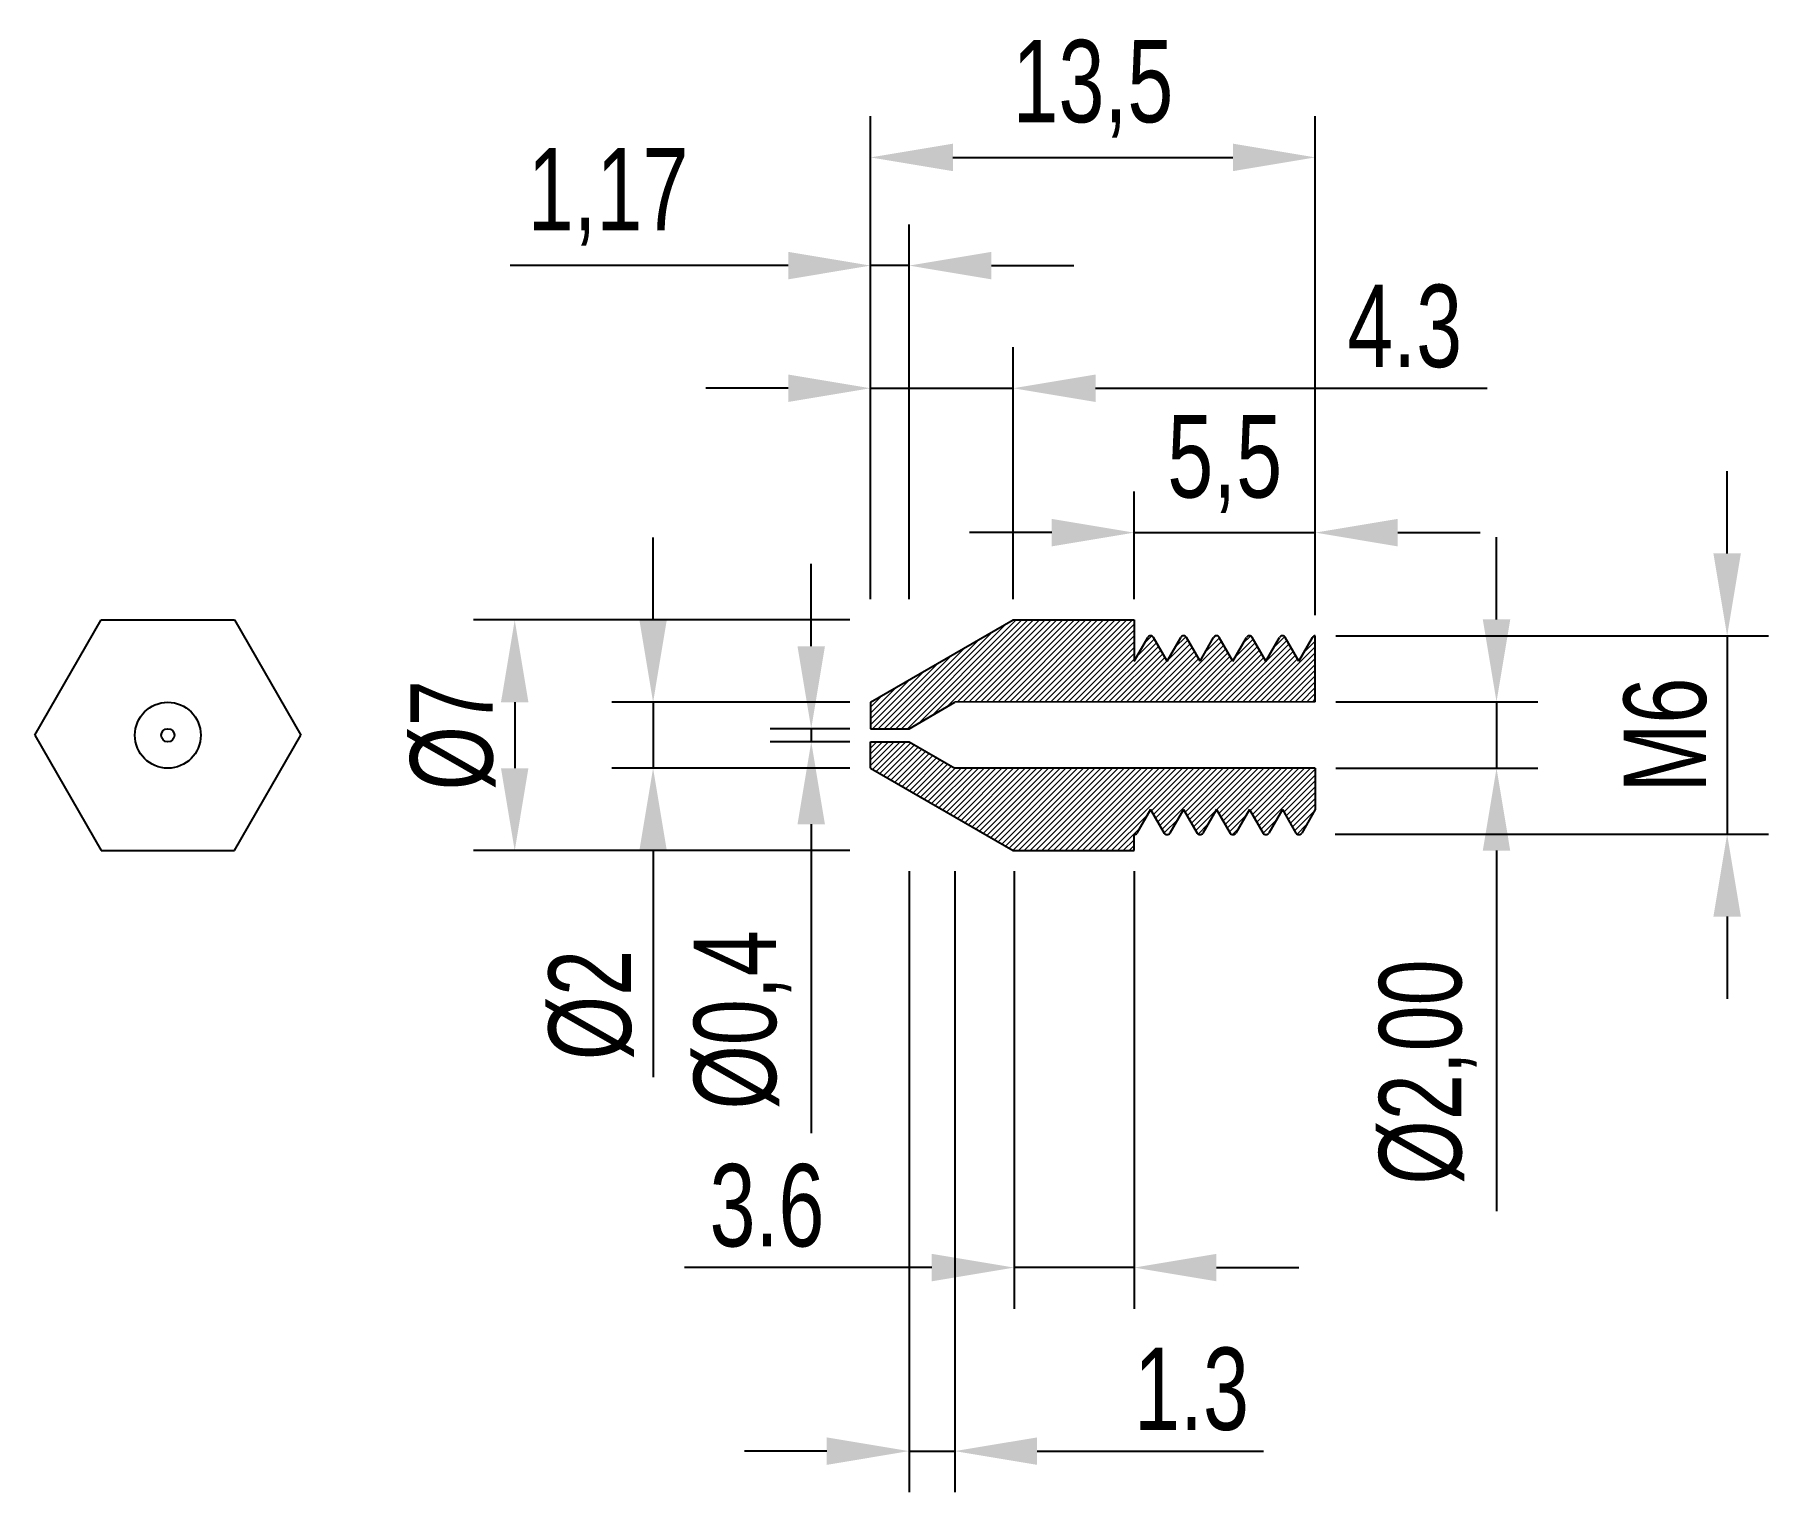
# Model space of a CAD drawing. Header units: millimetres. Extents: x 151.1 to 203.7, y 97.5 to 141.7.
import ezdxf

# ---------------------------------------------------------------- set-up
doc = ezdxf.new("R2010")
doc.units = ezdxf.units.MM
doc.header["$MEASUREMENT"] = 0
doc.layers.get('0').update_dxf_attribs({"linetype": 'CONTINUOUS', "lineweight": 25})
doc.layers.get('Defpoints').update_dxf_attribs({"linetype": 'CONTINUOUS'})
doc.layers.add('Dimensions', color=1, linetype='CONTINUOUS', lineweight=9)
doc.layers.add('Hatch', color=7, linetype='CONTINUOUS', lineweight=5)
doc.styles.get("Standard").update_dxf_attribs({"font": 'txt', "width": 0.75})
doc.dimstyles.get("Standard").update_dxf_attribs({"dimtxt": 2.5, "dimasz": 2.5, "dimexe": 1.25, "dimexo": 0.625, "dimtad": 1, "dimtxsty": 'Standard', "dimcen": 2.5, "dimadec": 0, "dimazin": 0, "dimtfac": 1, "dimtmove": 0, "dimatfit": 3, "dimfxl": 1, "dimarcsym": 0})

# ---------------------------------------------------------------- blocks, each defined once
blk = doc.blocks.new('*D27')
at = {"layer": 'Defpoints', "color": 0, "transparency": 16777216}
for p in [(176.465, 123.961), (165.665, 116.961), (176.465, 116.961)]:
    blk.add_point(p, dxfattribs=at)
at = {"layer": 'Dimensions', "color": 0, "lineweight": -2, "transparency": 16777216}
for p, q in [((175.84, 123.961), (164.415, 123.961)), ((165.665, 121.461), (165.665, 119.461)), ((175.84, 116.961), (164.415, 116.961))]:
    blk.add_line(p, q, dxfattribs=at)
at = {"layer": 'Dimensions', "color": 0, "transparency": 16777216}
for points in [[(165.248, 121.461), (166.081, 121.461), (165.665, 123.961)], [(165.248, 119.461), (166.081, 119.461), (165.665, 116.961)]]:
    blk.add_solid(points, dxfattribs=at)
at = {"layer": 'Dimensions', "color": 0, "transparency": 16777216, "insert": (163.79, 120.461), "char_height": 2.5, "attachment_point": 5, "rotation": 90}
blk.add_mtext('%%C7', dxfattribs=at)
blk = doc.blocks.new('*D28')
at = {"layer": 'Defpoints', "color": 0, "transparency": 16777216}
for p in [(177.635, 134.713), (176.465, 123.961), (177.635, 123.961)]:
    blk.add_point(p, dxfattribs=at)
at = {"layer": 'Dimensions', "color": 0, "lineweight": -2, "transparency": 16777216}
for p, q in [((176.465, 124.586), (176.465, 135.963)), ((177.635, 124.586), (177.635, 135.963)), ((173.965, 134.713), (165.527, 134.713)), ((177.635, 134.713), (176.465, 134.713)), ((180.135, 134.713), (182.635, 134.713))]:
    blk.add_line(p, q, dxfattribs=at)
at = {"layer": 'Dimensions', "color": 0, "transparency": 16777216}
for points in [[(173.965, 135.129), (173.965, 134.296), (176.465, 134.713)], [(180.135, 135.129), (180.135, 134.296), (177.635, 134.713)]]:
    blk.add_solid(points, dxfattribs=at)
at = {"layer": 'Dimensions', "color": 0, "transparency": 16777216, "insert": (168.496, 136.796), "char_height": 2.5, "attachment_point": 5}
blk.add_mtext('1,17', dxfattribs=at)
blk = doc.blocks.new('*D29')
at = {"layer": 'Defpoints', "color": 0, "transparency": 16777216}
for p in [(180.822, 116.961), (184.465, 116.961), (180.822, 104.308)]:
    blk.add_point(p, dxfattribs=at)
at = {"layer": 'Dimensions', "color": 0, "lineweight": -2, "transparency": 16777216}
for p, q in [((180.822, 116.336), (180.822, 103.058)), ((184.465, 116.336), (184.465, 103.058)), ((178.322, 104.308), (170.822, 104.308)), ((184.465, 104.308), (180.822, 104.308)), ((186.965, 104.308), (189.465, 104.308))]:
    blk.add_line(p, q, dxfattribs=at)
at = {"layer": 'Dimensions', "color": 0, "transparency": 16777216}
for points in [[(178.322, 104.725), (178.322, 103.892), (180.822, 104.308)], [(186.965, 104.725), (186.965, 103.892), (184.465, 104.308)]]:
    blk.add_solid(points, dxfattribs=at)
at = {"layer": 'Dimensions', "color": 0, "transparency": 16777216, "insert": (173.322, 106.183), "char_height": 2.5, "attachment_point": 5}
blk.add_mtext('3.6', dxfattribs=at)
blk = doc.blocks.new('*D30')
at = {"layer": 'Defpoints', "color": 0, "transparency": 16777216}
for p in [(177.635, 116.961), (179.02, 116.961), (179.02, 98.739)]:
    blk.add_point(p, dxfattribs=at)
at = {"layer": 'Dimensions', "color": 0, "lineweight": -2, "transparency": 16777216}
for p, q in [((177.635, 116.336), (177.635, 97.489)), ((179.02, 116.336), (179.02, 97.489)), ((175.135, 98.739), (172.635, 98.739)), ((177.635, 98.739), (179.02, 98.739)), ((181.52, 98.739), (188.395, 98.739))]:
    blk.add_line(p, q, dxfattribs=at)
at = {"layer": 'Dimensions', "color": 0, "transparency": 16777216}
for points in [[(175.135, 99.155), (175.135, 98.322), (177.635, 98.739)], [(181.52, 99.155), (181.52, 98.322), (179.02, 98.739)]]:
    blk.add_solid(points, dxfattribs=at)
at = {"layer": 'Dimensions', "color": 0, "transparency": 16777216, "insert": (186.208, 100.614), "char_height": 2.5, "attachment_point": 5}
blk.add_mtext('1.3', dxfattribs=at)
blk = doc.blocks.new('*D31')
at = {"layer": 'Defpoints', "color": 0, "transparency": 16777216}
for p in [(180.795, 130.991), (176.465, 123.961), (180.795, 123.961)]:
    blk.add_point(p, dxfattribs=at)
at = {"layer": 'Dimensions', "color": 0, "lineweight": -2, "transparency": 16777216}
for p, q in [((176.465, 124.586), (176.465, 132.241)), ((180.795, 124.586), (180.795, 132.241)), ((173.965, 130.991), (171.465, 130.991)), ((176.465, 130.991), (180.795, 130.991)), ((183.295, 130.991), (195.178, 130.991))]:
    blk.add_line(p, q, dxfattribs=at)
at = {"layer": 'Dimensions', "color": 0, "transparency": 16777216}
for points in [[(173.965, 131.408), (173.965, 130.574), (176.465, 130.991)], [(183.295, 131.408), (183.295, 130.574), (180.795, 130.991)]]:
    blk.add_solid(points, dxfattribs=at)
at = {"layer": 'Dimensions', "color": 0, "transparency": 16777216, "insert": (192.678, 132.866), "char_height": 2.5, "attachment_point": 5}
blk.add_mtext('4.3', dxfattribs=at)
blk = doc.blocks.new('*D32')
at = {"layer": 'Defpoints', "color": 0, "transparency": 16777216}
for p in [(176.465, 121.461), (169.865, 119.461), (176.465, 119.461)]:
    blk.add_point(p, dxfattribs=at)
at = {"layer": 'Dimensions', "color": 0, "lineweight": -2, "transparency": 16777216}
for p, q in [((169.865, 123.961), (169.865, 126.461)), ((175.84, 121.461), (168.615, 121.461)), ((169.865, 121.461), (169.865, 119.461)), ((175.84, 119.461), (168.615, 119.461)), ((169.865, 116.961), (169.865, 110.086))]:
    blk.add_line(p, q, dxfattribs=at)
at = {"layer": 'Dimensions', "color": 0, "transparency": 16777216}
for points in [[(169.448, 123.961), (170.281, 123.961), (169.865, 121.461)], [(169.448, 116.961), (170.281, 116.961), (169.865, 119.461)]]:
    blk.add_solid(points, dxfattribs=at)
at = {"layer": 'Dimensions', "color": 0, "transparency": 16777216, "insert": (167.99, 112.274), "char_height": 2.5, "attachment_point": 5, "rotation": 90}
blk.add_mtext('%%C2', dxfattribs=at)
blk = doc.blocks.new('*D33')
at = {"layer": 'Defpoints', "color": 0, "transparency": 16777216}
for p in [(176.465, 120.661), (174.665, 120.261), (176.465, 120.261)]:
    blk.add_point(p, dxfattribs=at)
at = {"layer": 'Dimensions', "color": 0, "lineweight": -2, "transparency": 16777216}
for p, q in [((174.665, 123.161), (174.665, 125.661)), ((175.84, 120.661), (173.415, 120.661)), ((174.665, 120.661), (174.665, 120.261)), ((175.84, 120.261), (173.415, 120.261)), ((174.665, 117.761), (174.665, 108.386))]:
    blk.add_line(p, q, dxfattribs=at)
at = {"layer": 'Dimensions', "color": 0, "transparency": 16777216}
for points in [[(174.248, 123.161), (175.081, 123.161), (174.665, 120.661)], [(174.248, 117.761), (175.081, 117.761), (174.665, 120.261)]]:
    blk.add_solid(points, dxfattribs=at)
at = {"layer": 'Dimensions', "color": 0, "transparency": 16777216, "insert": (172.581, 111.824), "char_height": 2.5, "attachment_point": 5, "rotation": 90}
blk.add_mtext('%%c0,4', dxfattribs=at)
blk = doc.blocks.new('*D35')
at = {"layer": 'Defpoints', "color": 0, "transparency": 16777216}
for p in [(189.965, 123.477), (189.94, 117.461), (202.465, 117.461)]:
    blk.add_point(p, dxfattribs=at)
at = {"layer": 'Dimensions', "color": 0, "lineweight": -2, "transparency": 16777216}
for p, q in [((202.465, 125.977), (202.465, 128.477)), ((190.59, 123.477), (203.715, 123.477)), ((202.465, 123.477), (202.465, 117.461)), ((190.565, 117.461), (203.715, 117.461)), ((202.465, 114.961), (202.465, 112.461))]:
    blk.add_line(p, q, dxfattribs=at)
at = {"layer": 'Dimensions', "color": 0, "transparency": 16777216}
for points in [[(202.048, 125.977), (202.881, 125.977), (202.465, 123.477)], [(202.048, 114.961), (202.881, 114.961), (202.465, 117.461)]]:
    blk.add_solid(points, dxfattribs=at)
at = {"layer": 'Dimensions', "color": 0, "transparency": 16777216, "insert": (200.59, 120.469), "char_height": 2.5, "attachment_point": 5, "rotation": 90}
blk.add_mtext('M6', dxfattribs=at)
blk = doc.blocks.new('*D36')
at = {"layer": 'Defpoints', "color": 0, "transparency": 16777216}
for p in [(189.965, 121.475), (189.965, 119.461), (195.465, 119.461)]:
    blk.add_point(p, dxfattribs=at)
at = {"layer": 'Dimensions', "color": 0, "lineweight": -2, "transparency": 16777216}
for p, q in [((195.465, 123.975), (195.465, 126.475)), ((190.59, 121.475), (196.715, 121.475)), ((195.465, 121.475), (195.465, 119.461)), ((190.59, 119.461), (196.715, 119.461)), ((195.465, 116.961), (195.465, 106.024))]:
    blk.add_line(p, q, dxfattribs=at)
at = {"layer": 'Dimensions', "color": 0, "transparency": 16777216}
for points in [[(195.048, 123.975), (195.881, 123.975), (195.465, 121.475)], [(195.048, 116.961), (195.881, 116.961), (195.465, 119.461)]]:
    blk.add_solid(points, dxfattribs=at)
at = {"layer": 'Dimensions', "color": 0, "transparency": 16777216, "insert": (193.381, 110.243), "char_height": 2.5, "attachment_point": 5, "rotation": 90}
blk.add_mtext('%%C2,00', dxfattribs=at)
blk = doc.blocks.new('*D38')
at = {"layer": 'Defpoints', "color": 0, "transparency": 16777216}
for p in [(189.965, 126.61), (184.465, 123.961), (189.965, 123.477)]:
    blk.add_point(p, dxfattribs=at)
at = {"layer": 'Dimensions', "color": 0, "lineweight": -2, "transparency": 16777216}
for p, q in [((184.465, 124.586), (184.465, 127.86)), ((189.965, 124.102), (189.965, 127.86)), ((181.965, 126.61), (179.465, 126.61)), ((184.465, 126.61), (189.965, 126.61)), ((192.465, 126.61), (194.965, 126.61))]:
    blk.add_line(p, q, dxfattribs=at)
at = {"layer": 'Dimensions', "color": 0, "transparency": 16777216}
for points in [[(181.965, 127.027), (181.965, 126.193), (184.465, 126.61)], [(192.465, 127.027), (192.465, 126.193), (189.965, 126.61)]]:
    blk.add_solid(points, dxfattribs=at)
at = {"layer": 'Dimensions', "color": 0, "transparency": 16777216, "insert": (187.215, 128.693), "char_height": 2.5, "attachment_point": 5}
blk.add_mtext('5,5', dxfattribs=at)
blk = doc.blocks.new('*D39')
at = {"layer": 'Defpoints', "color": 0, "transparency": 16777216}
for p in [(189.965, 137.996), (176.465, 123.961), (189.965, 123.477)]:
    blk.add_point(p, dxfattribs=at)
at = {"layer": 'Dimensions', "color": 0, "lineweight": -2, "transparency": 16777216}
for p, q in [((176.465, 124.586), (176.465, 139.246)), ((189.965, 124.102), (189.965, 139.246)), ((178.965, 137.996), (187.465, 137.996))]:
    blk.add_line(p, q, dxfattribs=at)
at = {"layer": 'Dimensions', "color": 0, "transparency": 16777216}
for points in [[(178.965, 138.413), (178.965, 137.579), (176.465, 137.996)], [(187.465, 138.413), (187.465, 137.579), (189.965, 137.996)]]:
    blk.add_solid(points, dxfattribs=at)
at = {"layer": 'Dimensions', "color": 0, "transparency": 16777216, "insert": (183.215, 140.079), "char_height": 2.5, "attachment_point": 5}
blk.add_mtext('13,5', dxfattribs=at)

msp = doc.modelspace()

# ---------------------------------------------------------------- hatches: boundary and pattern name
at = {"layer": 'Hatch', "linetype": 'Continuous'}
h = msp.add_hatch(dxfattribs=at)
h.set_pattern_fill('ANSI31', color=256)
h.paths.add_polyline_path([(189.965, 121.475), (189.965, 123.477, 0.267949), (189.878, 123.427), (189.465, 122.711), (189.051, 123.427, 0.57735), (188.878, 123.427), (188.465, 122.711), (188.051, 123.427, 0.57735), (187.878, 123.427), (187.465, 122.711), (187.051, 123.427, 0.57735), (186.878, 123.427), (186.465, 122.711), (186.051, 123.427, 0.57735), (185.878, 123.427), (185.465, 122.711), (185.051, 123.427, 0.57735), (184.878, 123.427), (184.465, 122.711), (184.465, 123.961), (180.795, 123.961), (176.465, 121.461), (176.465, 120.661), (177.635, 120.661), (179.02, 121.461)])
h.paths.add_polyline_path([(179.02, 119.461), (177.635, 120.261), (176.465, 120.261), (176.465, 119.461), (180.795, 116.961), (184.465, 116.961), (184.465, 117.445, 0.267949), (184.551, 117.495), (184.965, 118.211), (185.378, 117.495, 0.57735), (185.551, 117.495), (185.965, 118.211), (186.378, 117.495, 0.57735), (186.551, 117.495), (186.965, 118.211), (187.378, 117.495, 0.57735), (187.551, 117.495), (187.965, 118.211), (188.378, 117.495, 0.57735), (188.551, 117.495), (188.965, 118.211), (189.378, 117.495, 0.57735), (189.551, 117.495), (189.965, 118.211), (189.965, 119.461)])
h = msp.add_hatch(dxfattribs=at)
h.set_pattern_fill('ANSI31', color=256)
h.paths.add_polyline_path([(184.465, 117.445, 0.267949), (184.551, 117.495), (184.965, 118.211), (185.378, 117.495, 0.57735), (185.551, 117.495), (185.965, 118.211), (186.378, 117.495, 0.57735), (186.551, 117.495), (186.965, 118.211), (187.378, 117.495, 0.57735), (187.551, 117.495), (187.965, 118.211), (188.378, 117.495, 0.57735), (188.551, 117.495), (188.965, 118.211), (189.378, 117.495, 0.57735), (189.551, 117.495), (189.965, 118.211), (189.965, 119.461), (179.02, 119.461), (177.635, 120.261), (176.465, 120.261), (176.465, 119.461), (180.795, 116.961), (184.465, 116.961)])

# ---------------------------------------------------------------- linework, layer by layer
for p, q in [((151.095, 120.461), (153.116, 123.961)), ((153.116, 123.961), (157.157, 123.961)), ((157.157, 123.961), (159.178, 120.461)), ((176.465, 121.461), (180.795, 123.961)), ((180.795, 123.961), (184.465, 123.961)), ((184.465, 123.961), (184.465, 122.711)), ((184.465, 122.711), (184.878, 123.427)), ((185.465, 122.711), (185.051, 123.427)), ((185.465, 122.711), (185.878, 123.427)), ((186.465, 122.711), (186.051, 123.427)), ((186.465, 122.711), (186.878, 123.427)), ((187.465, 122.711), (187.051, 123.427)), ((187.465, 122.711), (187.878, 123.427)), ((188.465, 122.711), (188.051, 123.427)), ((188.465, 122.711), (188.878, 123.427)), ((189.465, 122.711), (189.051, 123.427)), ((189.465, 122.711), (189.878, 123.427)), ((176.465, 121.461), (176.465, 120.661)), ((177.635, 120.661), (179.02, 121.461)), ((189.965, 121.475), (179.02, 121.461)), ((176.465, 120.661), (177.635, 120.661)), ((151.095, 120.461), (153.116, 116.961)), ((157.157, 116.961), (159.178, 120.461)), ((176.465, 120.261), (177.635, 120.261)), ((176.465, 119.461), (176.465, 120.261)), ((177.635, 120.261), (179.02, 119.461)), ((176.465, 119.461), (180.795, 116.961)), ((189.965, 119.461), (179.02, 119.461)), ((184.965, 118.211), (184.551, 117.495)), ((184.965, 118.211), (185.378, 117.495)), ((185.965, 118.211), (185.551, 117.495)), ((185.965, 118.211), (186.378, 117.495)), ((186.965, 118.211), (186.551, 117.495)), ((186.965, 118.211), (187.378, 117.495)), ((187.965, 118.211), (187.551, 117.495)), ((187.965, 118.211), (188.378, 117.495)), ((188.965, 118.211), (188.551, 117.495)), ((188.965, 118.211), (189.378, 117.495)), ((189.965, 118.211), (189.551, 117.495)), ((184.465, 116.961), (184.465, 117.445)), ((153.116, 116.961), (157.157, 116.961)), ((180.795, 116.961), (184.465, 116.961))]:
    msp.add_line(p, q)
at = {"linetype": 'Continuous'}
for p, q in [((189.965, 121.475), (189.965, 123.477)), ((189.965, 119.461), (189.965, 118.211))]:
    msp.add_line(p, q, dxfattribs=at)
for radius in [1, 0.2]:
    msp.add_circle((155.136, 120.461), radius)
for centre, start, end in [((184.965, 123.377), 30, 150), ((185.965, 123.377), 30, 150), ((186.965, 123.377), 30, 150), ((187.965, 123.377), 30, 150), ((188.965, 123.377), 30, 150), ((189.965, 123.377), 90, 150), ((184.465, 117.545), 270, 330), ((185.465, 117.545), 210, 330), ((186.465, 117.545), 210, 330), ((187.465, 117.545), 210, 330), ((188.465, 117.545), 210, 330), ((189.465, 117.545), 210, 330)]:
    msp.add_arc(centre, 0.1, start, end)

# ---------------------------------------------------------------- dimensions: what is measured, and where the dimension line sits
at = {"layer": 'Dimensions', "color": 0}
for base, p1, p2, picture, middle in [((189.965, 137.996), (176.465, 123.961), (189.965, 123.477), '*D39', (183.215, 137.996)), ((177.635, 134.713), (176.465, 123.961), (177.635, 123.961), '*D28', (168.496, 134.713)), ((189.965, 126.61), (184.465, 123.961), (189.965, 123.477), '*D38', (187.215, 126.61))]:
    dim = msp.add_linear_dim(base=base, p1=p1, p2=p2, dimstyle='Standard', dxfattribs=at)
    dim.commit()
    dim.dimension.update_dxf_attribs({"geometry": picture, "text_midpoint": middle, "dimtype": 160})
for base, p1, p2, text, picture, middle in [((180.795, 130.991), (176.465, 123.961), (180.795, 123.961), '4.3', '*D31', (192.678, 130.991)), ((179.02, 98.739), (177.635, 116.961), (179.02, 116.961), '1.3', '*D30', (186.208, 98.739))]:
    dim = msp.add_linear_dim(base=base, p1=p1, p2=p2, text=text, dimstyle='Standard', dxfattribs=at)
    dim.commit()
    dim.dimension.update_dxf_attribs({"geometry": picture, "text_midpoint": middle, "dimtype": 160})
for base, p1, p2, text, picture, middle in [((202.465, 117.461), (189.965, 123.477), (189.94, 117.461), 'M6', '*D35', (200.59, 120.469)), ((169.865, 119.461), (176.465, 121.461), (176.465, 119.461), '%%C<>', '*D32', (167.99, 112.274)), ((195.465, 119.461), (189.965, 121.475), (189.965, 119.461), '%%C2,00', '*D36', (193.381, 110.243)), ((174.665, 120.261), (176.465, 120.661), (176.465, 120.261), '%%c<>', '*D33', (172.581, 111.824)), ((165.665, 116.961), (176.465, 123.961), (176.465, 116.961), '%%C<>', '*D27', (163.79, 120.461))]:
    dim = msp.add_linear_dim(base=base, p1=p1, p2=p2, angle=90, text=text, dimstyle='Standard', dxfattribs=at)
    dim.commit()
    dim.dimension.update_dxf_attribs({"geometry": picture, "text_midpoint": middle})
dim = msp.add_linear_dim(base=(180.822, 104.308), p1=(184.465, 116.961), p2=(180.822, 116.961), text='3.6', dimstyle='Standard', dxfattribs=at)
dim.commit()
dim.dimension.update_dxf_attribs({"geometry": '*D29', "text_midpoint": (173.322, 106.183)})

doc.saveas('drawing.dxf')
